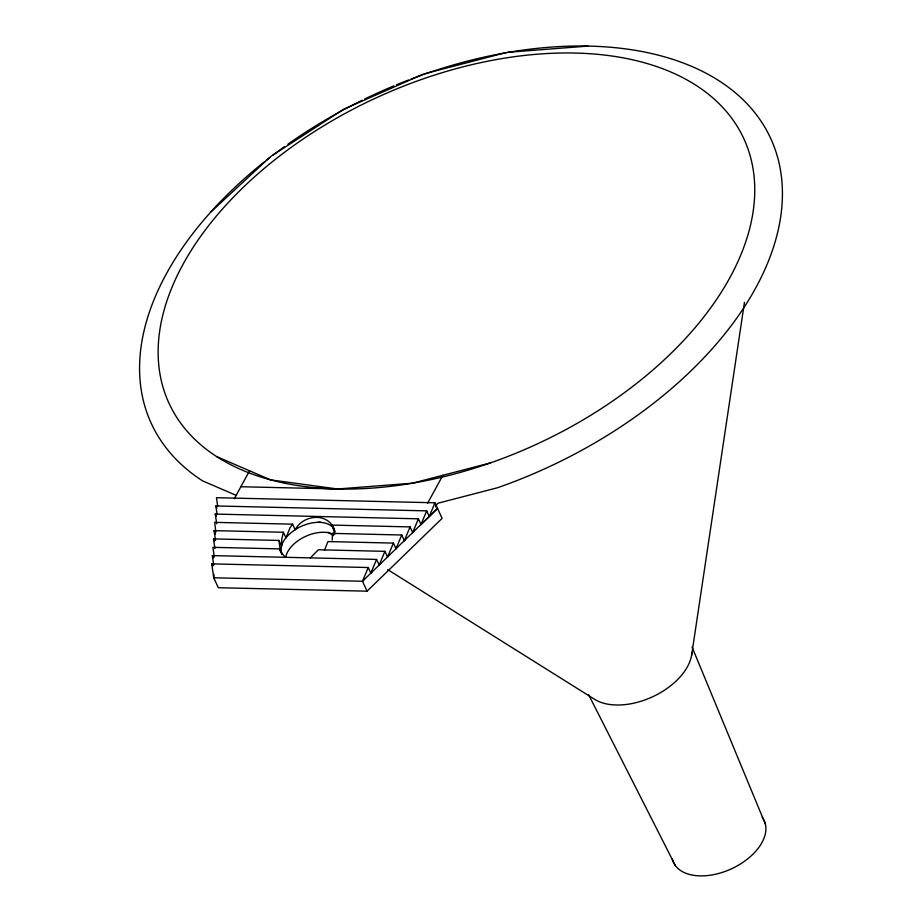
<?xml version="1.0" encoding="UTF-8"?>
<svg xmlns="http://www.w3.org/2000/svg" width="922" height="922" viewBox="0 0 922 922"><rect width="100%" height="100%" fill="white"/><g stroke="black" fill="none" stroke-linecap="round" stroke-linejoin="round"><path stroke-width="1.38" d="M214.918 548.636L213.524 538.909L278.951 540.43L280.3 550.342L282.017 554.364C277.822 542.954 289.312 532.881 298.279 527.81A29.158 17.587 -24.7 0 1 333.925 528.64L335.228 531.821M332.231 540.108L332.485 533.389L401.75 535.002L404.343 540.638L405.968 538.598M213.973 574.498L213.743 577.783L218.307 587.717L367.06 591.175L442.111 518.348L434.954 502.778L216.463 497.696L217.661 506.04M691.615 655.288L744.457 302.358M215.506 540.373L214.111 530.634L283.377 532.248L281.809 538.944L281.544 546.066L278.951 540.43M434.954 502.778L429.295 516.504L420.939 524.595L426.69 510.869L215.863 505.959L217.073 514.303M367.06 591.175L362.484 581.252L368.235 567.526L211.737 563.872L213.743 577.783L362.484 581.252L437.547 508.414L429.295 516.504L426.69 510.869M368.235 567.526L370.828 573.15L376.579 559.423L212.325 555.597L213.731 565.336M376.579 559.423L379.173 565.059L384.912 551.333L318.344 549.789L310.414 557.822M324.475 550.192L327.978 541.571L393.406 543.093L387.655 556.819L389.291 554.79M393.406 543.093L395.999 548.728L401.75 535.002M404.343 540.638L410.083 526.911L332.197 525.091L334.686 534.207M410.083 526.911L412.676 532.547L418.427 518.821L215.287 514.084L216.693 523.823M234.28 498.79L249.574 470.785M427.578 503.297L442.86 475.291M435.53 507.008L437.535 503.331L497.419 487.773A340.921 205.641 -24.7 0 0 780.358 169.475A340.921 205.641 -24.7 0 0 424.581 74.14M332.197 525.091L334.26 529.597C327.932 511.917 302.923 514.695 295.19 529.804L292.597 524.169L290.073 527.695L285.97 537.883L283.377 532.248M362.484 581.252L364.121 579.212M370.828 573.15L372.453 571.121M379.173 565.059L380.798 563.031M395.999 548.728L397.624 546.7M412.676 532.547L414.312 530.507M420.939 524.595L422.564 522.567M210.942 211.922L270.676 156.533L343.457 109.338L423.59 74.002L506.178 52.542M490.239 462.971L412.376 483.209L337.51 488.983L240.861 486.735M507.688 52.289L587.948 46.1M317.963 522.198L320.821 522.267M292.597 524.169L214.699 522.359L215.84 532.086M282.086 554.514L279.493 548.878L212.924 547.334L214.319 557.061M337.51 488.983A316.407 190.866 -24.7 0 1 278.963 156.521A316.407 190.866 -24.7 0 1 752.836 167.562A316.407 190.866 -24.7 0 1 337.51 488.983L270.745 479.913L216.647 456.597M236.447 495.471L202.644 480.904A340.921 205.641 -24.7 0 1 264.049 162.088M327.944 532.155L332.819 535.209M387.713 569.623L595.105 699.637A57.487 34.679 -24.7 0 0 654.217 696.006A57.487 34.679 -24.7 0 0 691.961 652.465M285.198 557.234L280.714 551.725L279.493 548.878M588.57 694.589L675.434 865.723M215.287 514.084L216.359 516.343M418.427 518.821L421.02 524.445M384.912 551.333L387.505 556.969M332.485 533.389L333.522 535.647M215.863 505.959L216.9 508.218M213.524 538.909L214.561 541.156M212.325 555.597L213.362 557.856M211.737 563.872L212.775 566.131M692.053 647.048L765.456 824.36M214.111 530.634L215.437 534.011M266.331 160.278A340.921 205.641 -24.7 0 1 269.777 157.581M273.085 155.046A340.921 205.641 -24.7 0 1 284.402 146.679M287.883 144.212A340.921 205.641 -24.7 0 1 341.901 110.721M343.168 110.041A340.921 205.641 -24.7 0 1 362.242 100.221M364.835 98.954A340.921 205.641 -24.7 0 1 393.844 85.896M396.506 84.789A340.921 205.641 -24.7 0 1 408.538 80.018M411.212 78.992A340.921 205.641 -24.7 0 1 423.244 74.601M285.728 556.98A29.158 17.587 -24.7 0 1 305.401 536.454A29.158 17.587 -24.7 0 1 333.902 534.599M762.183 817.215A49.961 30.138 -24.7 0 1 731.365 868.858A49.961 30.138 -24.7 0 1 672.15 858.566"/></g></svg>
